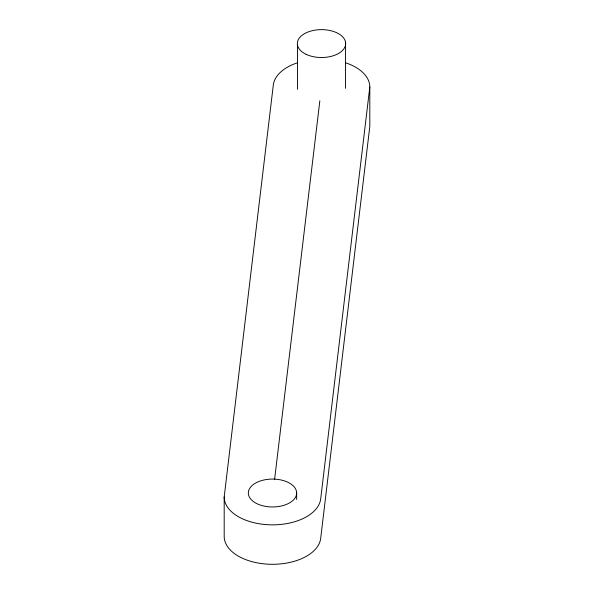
<?xml version="1.0" encoding="UTF-8"?>
<svg xmlns="http://www.w3.org/2000/svg" width="594" height="594" viewBox="0 0 594 594"><rect width="100%" height="100%" fill="white"/><g stroke="black" fill="none" stroke-linecap="round" stroke-linejoin="round"><path stroke-width="0.89" d="M345.656 62.816A48.307 27.888 0 0 1 369.81 86.969L369.81 126.411L320.693 538.327A48.307 27.888 0 0 1 270.834 564.285A48.307 27.888 0 0 1 224.19 536.412L224.19 496.963L273.307 85.046A48.307 27.888 0 0 1 297.349 62.816M274.591 479.462L319.847 100.787M369.81 86.969L320.693 498.886A48.307 27.888 0 0 1 270.834 524.836A48.307 27.888 0 0 1 224.19 496.963M345.537 42.204L345.537 88.365M297.46 44.951L297.46 89.263M296.651 493.02A24.154 13.944 0 0 1 260.424 505.1A24.154 13.944 0 0 1 260.424 480.94A24.154 13.944 0 0 1 296.651 493.02L296.651 499.517M306.185 54.358A24.154 13.944 0 0 0 345.337 45.842A24.154 13.944 0 0 0 312.986 30.524A24.154 13.944 0 0 0 306.185 54.358"/></g></svg>
